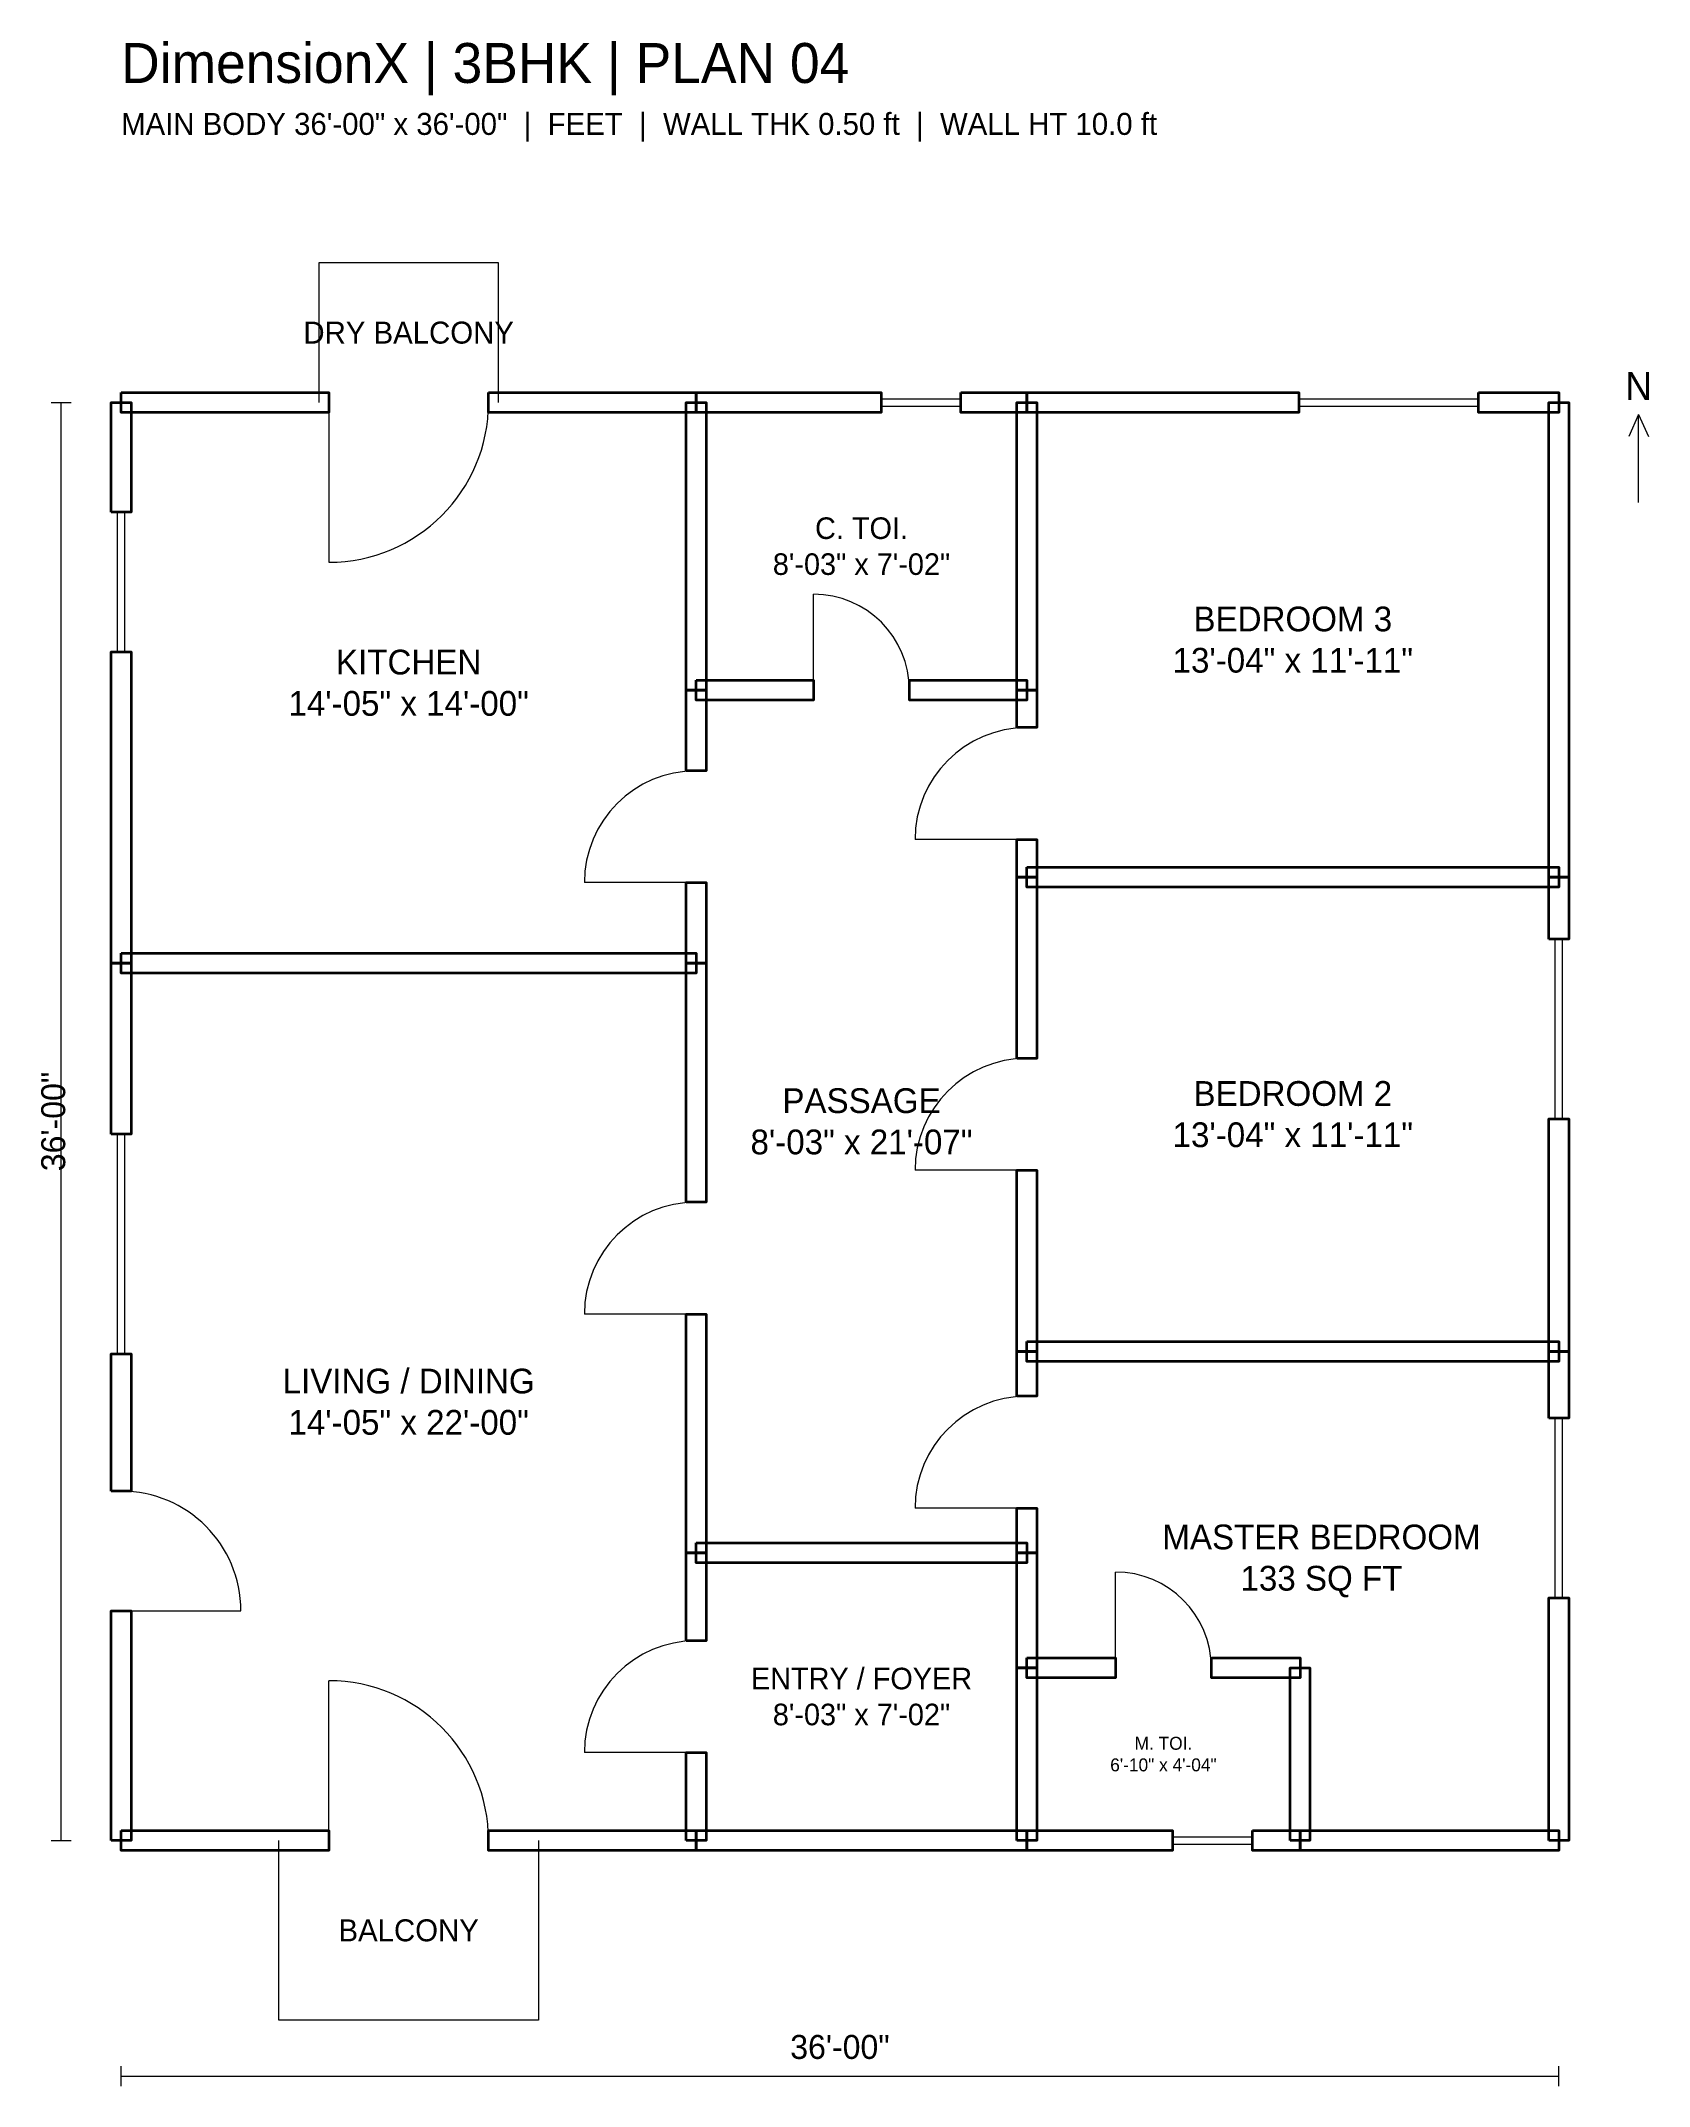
# Model space of a CAD drawing. Header units: feet. Extents: x -2 to 38.3, y -6.2 to 45.1.
import ezdxf
from ezdxf.enums import TextEntityAlignment as Align

# ---------------------------------------------------------------- set-up
doc = ezdxf.new("R2010")
doc.units = ezdxf.units.FT
doc.header["$MEASUREMENT"] = 0
for name, color, linetype, lineweight in [('DX_DIMENSION', 8, 'CONTINUOUS', 9), ('DX_DOOR_SYMBOL', 1, 'CONTINUOUS', 18), ('DX_RAILING', 3, 'CONTINUOUS', 13), ('DX_ROOM_LABEL', 7, 'CONTINUOUS', 13), ('DX_TITLE', 7, 'CONTINUOUS', 18), ('DX_WALL_FACE', 7, 'CONTINUOUS', 35), ('DX_WINDOW_SYMBOL', 4, 'CONTINUOUS', 18)]:
    doc.layers.add(name, color=color, linetype=linetype, lineweight=lineweight)

msp = doc.modelspace()

# ---------------------------------------------------------------- linework, layer by layer
at = {"layer": 'DX_DIMENSION'}
for p, q in [((-1.75, 36), (-1.25, 36)), ((-1.5, 0), (-1.5, 36)), ((38, 35.7), (37.75, 35.15)), ((38, 33.5), (38, 35.7)), ((38, 35.7), (38.25, 35.15)), ((-1.75, 0), (-1.25, 0)), ((0, -6.15), (0, -5.65)), ((0, -5.9), (36, -5.9)), ((36, -6.15), (36, -5.65))]:
    msp.add_line(p, q, dxfattribs=at)
at = {"layer": 'DX_DOOR_SYMBOL'}
for p, q in [((5.2, 36), (5.2, 32)), ((17.34, 28.8), (17.34, 31.2)), ((22.68, 25.06), (19.88, 25.06)), ((14.4, 23.98), (11.6, 23.98)), ((22.68, 16.78), (19.88, 16.78)), ((14.4, 13.18), (11.6, 13.18)), ((22.68, 8.32), (19.88, 8.32)), ((24.9, 4.32), (24.9, 6.72)), ((0, 5.7468), (3, 5.7468)), ((5.2, 0), (5.2, 4)), ((14.4, 2.2), (11.6, 2.2))]:
    msp.add_line(p, q, dxfattribs=at)
for centre, radius, start, end in [((5.2, 36), 4, 270, 360), ((17.34, 28.8), 2.4, 0, 90), ((22.68, 25.06), 2.8, 90, 180), ((14.4, 23.98), 2.8, 90, 180), ((22.68, 16.78), 2.8, 90, 180), ((14.4, 13.18), 2.8, 90, 180), ((22.68, 8.32), 2.8, 90, 180), ((0, 5.7468), 3, 0, 90), ((24.9, 4.32), 2.4, 0, 90), ((14.4, 2.2), 2.8, 90, 180), ((5.2, 0), 4, 0, 90)]:
    msp.add_arc(centre, radius, start, end, dxfattribs=at)
at = {"layer": 'DX_RAILING'}
for p, q in [((9.45, 39.5), (4.95, 39.5)), ((4.95, 39.5), (4.95, 36)), ((9.45, 36), (9.45, 39.5)), ((3.95, -4.5), (3.95, 0)), ((10.45, 0), (10.45, -4.5)), ((10.45, -4.5), (3.95, -4.5))]:
    msp.add_line(p, q, dxfattribs=at)
at = {"layer": 'DX_WALL_FACE'}
for points in [[(-0.25, 33.2572), (-0.25, 36), (0.25, 36), (0.25, 33.2572)], [(0, 36.25), (5.2, 36.25), (5.2, 35.75), (0, 35.75)], [(9.2, 36.25), (14.4, 36.25), (14.4, 35.75), (9.2, 35.75)], [(14.15, 28.8), (14.15, 36), (14.65, 36), (14.65, 28.8)], [(14.4, 36.25), (19.0304, 36.25), (19.0304, 35.75), (14.4, 35.75)], [(21.0304, 36.25), (22.68, 36.25), (22.68, 35.75), (21.0304, 35.75)], [(22.43, 28.8), (22.43, 36), (22.93, 36), (22.93, 28.8)], [(22.68, 36.25), (29.4876, 36.25), (29.4876, 35.75), (22.68, 35.75)], [(33.9876, 36.25), (36, 36.25), (36, 35.75), (33.9876, 35.75)], [(35.75, 24.12), (35.75, 36), (36.25, 36), (36.25, 24.12)], [(-0.25, 21.96), (-0.25, 29.7572), (0.25, 29.7572), (0.25, 21.96)], [(14.15, 26.78), (14.15, 28.8), (14.65, 28.8), (14.65, 26.78)], [(14.4, 29.05), (17.34, 29.05), (17.34, 28.55), (14.4, 28.55)], [(19.74, 29.05), (22.68, 29.05), (22.68, 28.55), (19.74, 28.55)], [(22.43, 27.86), (22.43, 28.8), (22.93, 28.8), (22.93, 27.86)], [(22.43, 24.12), (22.43, 25.06), (22.93, 25.06), (22.93, 24.12)], [(22.43, 19.58), (22.43, 24.12), (22.93, 24.12), (22.93, 19.58)], [(22.68, 24.37), (36, 24.37), (36, 23.87), (22.68, 23.87)], [(35.75, 22.5684), (35.75, 24.12), (36.25, 24.12), (36.25, 22.5684)], [(14.15, 21.96), (14.15, 23.98), (14.65, 23.98), (14.65, 21.96)], [(0, 22.21), (14.4, 22.21), (14.4, 21.71), (0, 21.71)], [(-0.25, 17.6828), (-0.25, 21.96), (0.25, 21.96), (0.25, 17.6828)], [(14.15, 15.98), (14.15, 21.96), (14.65, 21.96), (14.65, 15.98)], [(35.75, 12.24), (35.75, 18.0684), (36.25, 18.0684), (36.25, 12.24)], [(22.43, 12.24), (22.43, 16.78), (22.93, 16.78), (22.93, 12.24)], [(14.15, 7.2), (14.15, 13.18), (14.65, 13.18), (14.65, 7.2)], [(22.68, 12.49), (36, 12.49), (36, 11.99), (22.68, 11.99)], [(-0.25, 8.7468), (-0.25, 12.1828), (0.25, 12.1828), (0.25, 8.7468)], [(22.43, 11.12), (22.43, 12.24), (22.93, 12.24), (22.93, 11.12)], [(35.75, 10.5732), (35.75, 12.24), (36.25, 12.24), (36.25, 10.5732)], [(22.43, 7.2), (22.43, 8.32), (22.93, 8.32), (22.93, 7.2)], [(14.15, 5), (14.15, 7.2), (14.65, 7.2), (14.65, 5)], [(14.4, 7.45), (22.68, 7.45), (22.68, 6.95), (14.4, 6.95)], [(22.43, 4.32), (22.43, 7.2), (22.93, 7.2), (22.93, 4.32)], [(-0.25, 0), (-0.25, 5.7468), (0.25, 5.7468), (0.25, 0)], [(35.75, 0), (35.75, 6.0732), (36.25, 6.0732), (36.25, 0)], [(22.43, 0), (22.43, 4.32), (22.93, 4.32), (22.93, 0)], [(22.68, 4.57), (24.9, 4.57), (24.9, 4.07), (22.68, 4.07)], [(27.3, 4.57), (29.52, 4.57), (29.52, 4.07), (27.3, 4.07)], [(29.27, 0), (29.27, 4.32), (29.77, 4.32), (29.77, 0)], [(14.15, 0), (14.15, 2.2), (14.65, 2.2), (14.65, 0)], [(0, 0.25), (5.2, 0.25), (5.2, -0.25), (0, -0.25)], [(9.2, 0.25), (14.4, 0.25), (14.4, -0.25), (9.2, -0.25)], [(14.4, 0.25), (22.68, 0.25), (22.68, -0.25), (14.4, -0.25)], [(22.68, 0.25), (26.3312, 0.25), (26.3312, -0.25), (22.68, -0.25)], [(28.3312, 0.25), (29.52, 0.25), (29.52, -0.25), (28.3312, -0.25)], [(29.52, 0.25), (36, 0.25), (36, -0.25), (29.52, -0.25)]]:
    msp.add_lwpolyline(points, close=True, dxfattribs=at)
at = {"layer": 'DX_WINDOW_SYMBOL'}
for p, q in [((19.0304, 35.8), (19.0304, 36.2)), ((19.0304, 36.09), (21.0304, 36.09)), ((19.0304, 35.91), (21.0304, 35.91)), ((21.0304, 35.8), (21.0304, 36.2)), ((29.4876, 35.8), (29.4876, 36.2)), ((29.4876, 36.09), (33.9876, 36.09)), ((29.4876, 35.91), (33.9876, 35.91)), ((33.9876, 35.8), (33.9876, 36.2)), ((0.2, 33.2572), (-0.2, 33.2572)), ((-0.09, 29.7572), (-0.09, 33.2572)), ((0.09, 29.7572), (0.09, 33.2572)), ((0.2, 29.7572), (-0.2, 29.7572)), ((36.2, 22.5684), (35.8, 22.5684)), ((35.91, 18.0684), (35.91, 22.5684)), ((36.09, 18.0684), (36.09, 22.5684)), ((36.2, 18.0684), (35.8, 18.0684)), ((0.2, 17.6828), (-0.2, 17.6828)), ((-0.09, 12.1828), (-0.09, 17.6828)), ((0.09, 12.1828), (0.09, 17.6828)), ((0.2, 12.1828), (-0.2, 12.1828)), ((36.2, 10.5732), (35.8, 10.5732)), ((35.91, 6.0732), (35.91, 10.5732)), ((36.09, 6.0732), (36.09, 10.5732)), ((36.2, 6.0732), (35.8, 6.0732)), ((26.3312, -0.2), (26.3312, 0.2)), ((26.3312, 0.09), (28.3312, 0.09)), ((28.3312, -0.2), (28.3312, 0.2)), ((26.3312, -0.09), (28.3312, -0.09))]:
    msp.add_line(p, q, dxfattribs=at)

# ---------------------------------------------------------------- texts
at = {"layer": 'DX_DIMENSION'}
msp.add_text('MAIN BODY 36\'-00" x 36\'-00"  |  FEET  |  WALL THK 0.50 ft  |  WALL HT 10.0 ft', height=0.55, dxfattribs=at).set_placement((0, 42.7))
for s, height, p in [('N', 0.7, (38, 35.85)), ('36\'-00"', 0.6, (18, -5.65))]:
    msp.add_text(s, height=height, dxfattribs=at).set_placement(p, align=Align.BOTTOM_CENTER)
msp.add_text('36\'-00"', height=0.6, rotation=90, dxfattribs=at).set_placement((-1.7, 18), align=Align.MIDDLE_CENTER)
at = {"layer": 'DX_ROOM_LABEL'}
for s, p in [('DRY BALCONY', (7.2, 37.75)), ('BALCONY', (7.2, -2.25))]:
    msp.add_text(s, height=0.55, dxfattribs=at).set_placement(p, align=Align.MIDDLE_CENTER)
at = {"layer": 'DX_ROOM_LABEL', "attachment_point": 5}
for s, insert, char_height, width in [('C. TOI.\\P8\'-03" x 7\'-02"', (18.54, 32.4), 0.54, 7.2864), ('BEDROOM 3\\P13\'-04" x 11\'-11"', (29.34, 30.06), 0.62, 11.7216), ('KITCHEN\\P14\'-05" x 14\'-00"', (7.2, 28.98), 0.62, 12.672), ('BEDROOM 2\\P13\'-04" x 11\'-11"', (29.34, 18.18), 0.62, 11.7216), ('PASSAGE\\P8\'-03" x 21\'-07"', (18.54, 18), 0.62, 7.2864), ('LIVING / DINING\\P14\'-05" x 22\'-00"', (7.2, 10.98), 0.62, 12.672), ('MASTER BEDROOM\\P133 SQ FT', (30.0572, 6.9966), 0.62, 11.7216), ('ENTRY / FOYER\\P8\'-03" x 7\'-02"', (18.54, 3.6), 0.54, 7.2864), ('M. TOI.\\P6\'-10" x 4\'-04"', (26.1, 2.16), 0.324, 6.0192)]:
    msp.add_mtext(s, dxfattribs=dict(at, insert=insert, char_height=char_height, width=width))
at = {"layer": 'DX_TITLE'}
msp.add_text('DimensionX | 3BHK | PLAN 04', height=1, dxfattribs=at).set_placement((0, 44))

doc.saveas('drawing.dxf')
